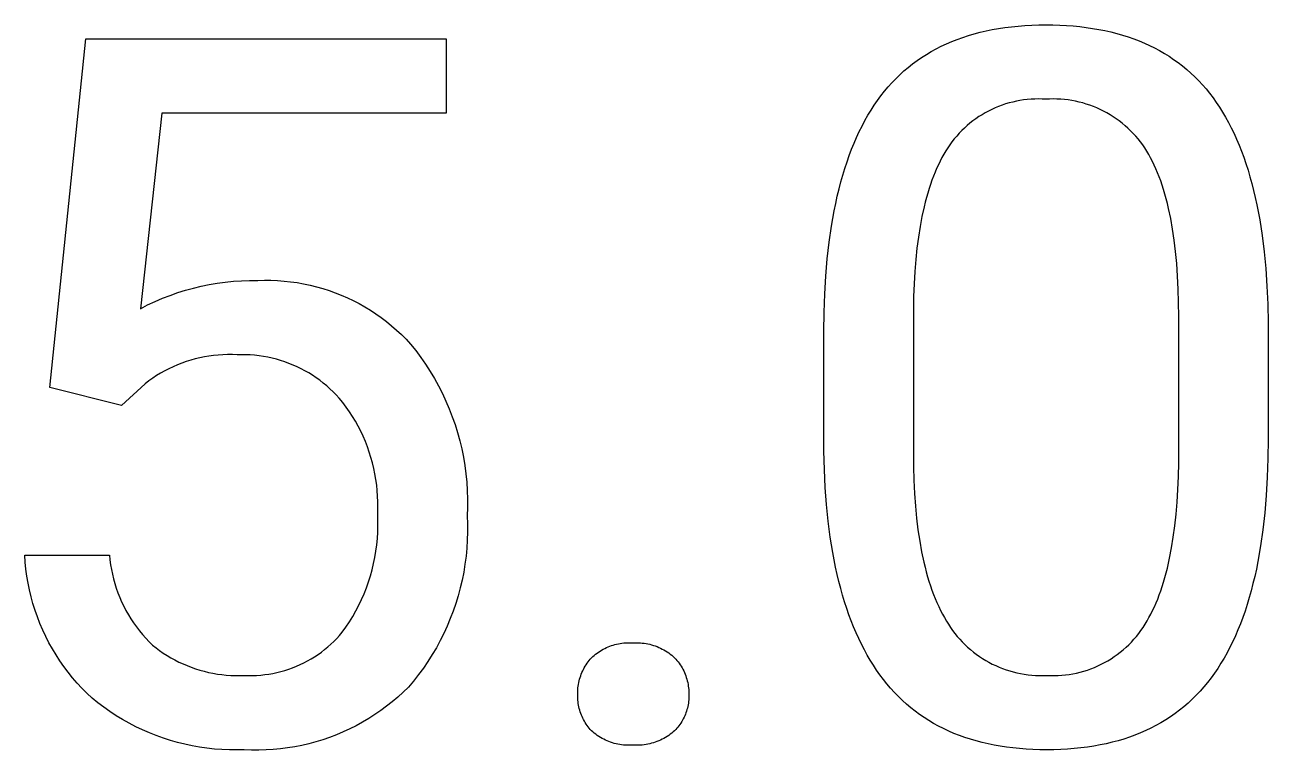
# Model space of a CAD drawing. Header units: millimetres. Extents: x 1422 to 6060, y -58 to 3182.
# Drawn here: x 5107.5 to 5162.6, y 145.7 to 177.9 of the extents above; entities that cross this region are included whole.
import ezdxf

# ---------------------------------------------------------------- set-up
doc = ezdxf.new("R2010")
doc.units = ezdxf.units.MM
doc.header["$MEASUREMENT"] = 0
doc.layers.add('Domyślny', color=7, linetype='Continuous', true_color=0x000000)

msp = doc.modelspace()

# ---------------------------------------------------------------- linework, layer by layer
at = {"layer": 'Domyślny'}
for p, q in [((5149.874, 177.574), (5150.142, 177.636)), ((5150.142, 177.636), (5150.415, 177.692)), ((5150.415, 177.692), (5150.693, 177.741)), ((5150.693, 177.741), (5150.976, 177.783)), ((5150.976, 177.783), (5151.265, 177.819)), ((5151.265, 177.819), (5151.559, 177.849)), ((5151.559, 177.849), (5151.858, 177.872)), ((5151.858, 177.872), (5152.162, 177.888)), ((5152.162, 177.888), (5152.472, 177.898)), ((5152.472, 177.898), (5152.787, 177.901)), ((5152.787, 177.901), (5153.099, 177.898)), ((5153.099, 177.898), (5153.406, 177.889)), ((5153.406, 177.889), (5153.708, 177.873)), ((5153.708, 177.873), (5154.005, 177.851)), ((5154.005, 177.851), (5154.297, 177.822)), ((5154.297, 177.822), (5154.583, 177.788)), ((5154.583, 177.788), (5154.864, 177.746)), ((5154.864, 177.746), (5155.14, 177.699)), ((5155.14, 177.699), (5155.411, 177.645)), ((5155.411, 177.645), (5155.676, 177.585)), ((5108.614, 161.819), (5110.202, 177.283)), ((5110.202, 177.283), (5126.194, 177.283)), ((5126.194, 177.283), (5126.194, 173.985)), ((5148.149, 176.955), (5148.38, 177.063)), ((5148.38, 177.063), (5148.616, 177.165)), ((5148.616, 177.165), (5148.857, 177.259)), ((5148.857, 177.259), (5149.103, 177.348)), ((5149.103, 177.348), (5149.355, 177.43)), ((5149.355, 177.43), (5149.612, 177.505)), ((5149.612, 177.505), (5149.874, 177.574)), ((5155.676, 177.585), (5155.937, 177.519)), ((5155.937, 177.519), (5156.192, 177.446)), ((5156.192, 177.446), (5156.442, 177.367)), ((5156.442, 177.367), (5156.686, 177.282)), ((5156.686, 177.282), (5156.926, 177.19)), ((5156.926, 177.19), (5157.161, 177.092)), ((5157.161, 177.092), (5157.39, 176.988)), ((5147.28, 176.457), (5147.489, 176.591)), ((5147.489, 176.591), (5147.704, 176.719)), ((5147.704, 176.719), (5147.924, 176.84)), ((5147.924, 176.84), (5148.149, 176.955)), ((5157.39, 176.988), (5157.614, 176.878)), ((5157.614, 176.878), (5157.833, 176.761)), ((5157.833, 176.761), (5158.046, 176.637)), ((5158.046, 176.637), (5158.255, 176.508)), ((5158.255, 176.508), (5158.458, 176.372)), ((5146.495, 175.855), (5146.683, 176.015)), ((5146.683, 176.015), (5146.877, 176.169)), ((5146.877, 176.169), (5147.076, 176.316)), ((5147.076, 176.316), (5147.28, 176.457)), ((5158.458, 176.372), (5158.656, 176.23)), ((5158.656, 176.23), (5158.849, 176.081)), ((5158.849, 176.081), (5159.037, 175.926)), ((5145.961, 175.334), (5146.134, 175.514)), ((5146.134, 175.514), (5146.312, 175.688)), ((5146.312, 175.688), (5146.495, 175.855)), ((5159.037, 175.926), (5159.219, 175.765)), ((5159.219, 175.765), (5159.396, 175.598)), ((5159.396, 175.598), (5159.569, 175.424)), ((5159.569, 175.424), (5159.736, 175.244)), ((5145.475, 174.754), (5145.632, 174.954)), ((5145.632, 174.954), (5145.794, 175.147)), ((5145.794, 175.147), (5145.961, 175.334)), ((5159.736, 175.244), (5159.897, 175.058)), ((5159.897, 175.058), (5160.054, 174.865)), ((5160.054, 174.865), (5160.205, 174.666)), ((5145.036, 174.115), (5145.178, 174.335)), ((5145.178, 174.335), (5145.324, 174.548)), ((5145.324, 174.548), (5145.475, 174.754)), ((5150.695, 174.281), (5150.543, 174.219)), ((5150.849, 174.339), (5150.695, 174.281)), ((5151.004, 174.391), (5150.849, 174.339)), ((5151.162, 174.438), (5151.004, 174.391)), ((5151.321, 174.479), (5151.162, 174.438)), ((5151.481, 174.515), (5151.321, 174.479)), ((5151.642, 174.545), (5151.481, 174.515)), ((5151.804, 174.57), (5151.642, 174.545)), ((5151.967, 174.59), (5151.804, 174.57)), ((5152.131, 174.604), (5151.967, 174.59)), ((5152.295, 174.612), (5152.131, 174.604)), ((5152.459, 174.614), (5152.295, 174.612)), ((5152.623, 174.612), (5152.459, 174.614)), ((5152.787, 174.603), (5152.623, 174.612)), ((5152.952, 174.612), (5152.787, 174.603)), ((5153.118, 174.614), (5152.952, 174.612)), ((5153.283, 174.612), (5153.118, 174.614)), ((5153.448, 174.604), (5153.283, 174.612)), ((5153.613, 174.59), (5153.448, 174.604)), ((5153.778, 174.57), (5153.613, 174.59)), ((5153.941, 174.545), (5153.778, 174.57)), ((5154.104, 174.515), (5153.941, 174.545)), ((5154.265, 174.478), (5154.104, 174.515)), ((5154.425, 174.437), (5154.265, 174.478)), ((5154.584, 174.39), (5154.425, 174.437)), ((5154.741, 174.338), (5154.584, 174.39)), ((5154.896, 174.28), (5154.741, 174.338)), ((5155.049, 174.217), (5154.896, 174.28)), ((5160.205, 174.666), (5160.352, 174.46)), ((5160.352, 174.46), (5160.494, 174.248)), ((5113.568, 173.985), (5112.624, 165.31)), ((5126.194, 173.985), (5113.568, 173.985)), ((5144.766, 173.654), (5144.899, 173.888)), ((5144.899, 173.888), (5145.036, 174.115)), ((5149.686, 173.738), (5149.553, 173.641)), ((5149.821, 173.83), (5149.686, 173.738)), ((5149.96, 173.917), (5149.821, 173.83)), ((5150.102, 174), (5149.96, 173.917)), ((5150.247, 174.078), (5150.102, 174)), ((5150.394, 174.151), (5150.247, 174.078)), ((5150.543, 174.219), (5150.394, 174.151)), ((5155.2, 174.149), (5155.049, 174.217)), ((5155.348, 174.076), (5155.2, 174.149)), ((5155.494, 173.998), (5155.348, 174.076)), ((5155.637, 173.915), (5155.494, 173.998)), ((5155.777, 173.827), (5155.637, 173.915)), ((5155.915, 173.734), (5155.777, 173.827)), ((5156.049, 173.637), (5155.915, 173.734)), ((5160.494, 174.248), (5160.631, 174.028)), ((5160.631, 174.028), (5160.764, 173.802)), ((5160.764, 173.802), (5160.893, 173.569)), ((5144.515, 173.166), (5144.638, 173.414)), ((5144.638, 173.414), (5144.766, 173.654)), ((5149.058, 173.21), (5148.944, 173.092)), ((5149.176, 173.324), (5149.058, 173.21)), ((5149.298, 173.434), (5149.176, 173.324)), ((5149.424, 173.54), (5149.298, 173.434)), ((5149.553, 173.641), (5149.424, 173.54)), ((5156.179, 173.535), (5156.049, 173.637)), ((5156.306, 173.429), (5156.179, 173.535)), ((5156.429, 173.319), (5156.306, 173.429)), ((5156.549, 173.205), (5156.429, 173.319)), ((5156.664, 173.086), (5156.549, 173.205)), ((5160.893, 173.569), (5161.016, 173.329)), ((5161.016, 173.329), (5161.136, 173.082)), ((5144.173, 172.381), (5144.283, 172.65)), ((5144.283, 172.65), (5144.396, 172.911)), ((5144.396, 172.911), (5144.515, 173.166)), ((5148.626, 172.716), (5148.529, 172.584)), ((5148.728, 172.845), (5148.626, 172.716)), ((5148.834, 172.971), (5148.728, 172.845)), ((5148.944, 173.092), (5148.834, 172.971)), ((5156.776, 172.964), (5156.664, 173.086)), ((5156.883, 172.838), (5156.776, 172.964)), ((5156.986, 172.708), (5156.883, 172.838)), ((5157.085, 172.575), (5156.986, 172.708)), ((5161.136, 173.082), (5161.251, 172.828)), ((5161.251, 172.828), (5161.361, 172.568)), ((5143.969, 171.823), (5144.069, 172.106)), ((5144.069, 172.106), (5144.173, 172.381)), ((5148.263, 172.164), (5148.179, 172.013)), ((5148.349, 172.31), (5148.263, 172.164)), ((5148.436, 172.448), (5148.349, 172.31)), ((5148.529, 172.584), (5148.436, 172.448)), ((5157.178, 172.439), (5157.085, 172.575)), ((5157.268, 172.3), (5157.178, 172.439)), ((5157.355, 172.153), (5157.268, 172.3)), ((5157.439, 172.001), (5157.355, 172.153)), ((5161.361, 172.568), (5161.467, 172.301)), ((5161.467, 172.301), (5161.568, 172.026)), ((5143.783, 171.238), (5143.873, 171.534)), ((5143.873, 171.534), (5143.969, 171.823)), ((5147.946, 171.533), (5147.873, 171.363)), ((5148.021, 171.698), (5147.946, 171.533)), ((5148.099, 171.858), (5148.021, 171.698)), ((5148.179, 172.013), (5148.099, 171.858)), ((5157.52, 171.844), (5157.439, 172.001)), ((5157.599, 171.681), (5157.52, 171.844)), ((5157.675, 171.514), (5157.599, 171.681)), ((5161.568, 172.026), (5161.665, 171.745)), ((5161.665, 171.745), (5161.757, 171.457)), ((5143.697, 170.935), (5143.783, 171.238)), ((5147.736, 171.009), (5147.671, 170.825)), ((5147.803, 171.188), (5147.736, 171.009)), ((5147.873, 171.363), (5147.803, 171.188)), ((5157.748, 171.34), (5157.675, 171.514)), ((5157.819, 171.162), (5157.748, 171.34)), ((5157.886, 170.978), (5157.819, 171.162)), ((5157.951, 170.788), (5157.886, 170.978)), ((5161.757, 171.457), (5161.845, 171.162)), ((5161.845, 171.162), (5161.928, 170.861)), ((5143.539, 170.308), (5143.615, 170.625)), ((5143.615, 170.625), (5143.697, 170.935)), ((5147.55, 170.442), (5147.493, 170.243)), ((5147.609, 170.636), (5147.55, 170.442)), ((5147.671, 170.825), (5147.609, 170.636)), ((5158.013, 170.594), (5157.951, 170.788)), ((5158.073, 170.394), (5158.013, 170.594)), ((5161.928, 170.861), (5162.007, 170.552)), ((5162.007, 170.552), (5162.081, 170.237)), ((5143.399, 169.653), (5143.467, 169.984)), ((5143.467, 169.984), (5143.539, 170.308)), ((5147.439, 170.04), (5147.387, 169.832)), ((5147.493, 170.243), (5147.439, 170.04)), ((5158.129, 170.189), (5158.073, 170.394)), ((5158.183, 169.978), (5158.129, 170.189)), ((5158.234, 169.762), (5158.183, 169.978)), ((5162.081, 170.237), (5162.15, 169.914)), ((5162.15, 169.914), (5162.276, 169.249)), ((5143.278, 168.97), (5143.399, 169.653)), ((5147.292, 169.401), (5147.208, 168.951)), ((5147.387, 169.832), (5147.292, 169.401)), ((5158.328, 169.314), (5158.234, 169.762)), ((5158.411, 168.845), (5158.328, 169.314)), ((5143.176, 168.26), (5143.278, 168.97)), ((5147.208, 168.951), (5147.134, 168.482)), ((5158.483, 168.354), (5158.411, 168.845)), ((5162.276, 169.249), (5162.384, 168.557)), ((5143.092, 167.522), (5143.176, 168.26)), ((5147.134, 168.482), (5147.07, 167.993)), ((5158.544, 167.842), (5158.483, 168.354)), ((5162.384, 168.557), (5162.473, 167.837)), ((5147.07, 167.993), (5147.017, 167.485)), ((5158.593, 167.309), (5158.544, 167.842)), ((5162.473, 167.837), (5162.544, 167.089)), ((5143.027, 166.756), (5143.092, 167.522)), ((5147.017, 167.485), (5146.975, 166.958)), ((5158.632, 166.754), (5158.593, 167.309)), ((5117.111, 166.551), (5117.471, 166.563)), ((5117.471, 166.563), (5117.832, 166.563)), ((5117.832, 166.563), (5118.124, 166.572)), ((5118.124, 166.572), (5118.415, 166.57)), ((5118.415, 166.57), (5118.707, 166.559)), ((5118.707, 166.559), (5118.998, 166.538)), ((5142.981, 165.963), (5143.027, 166.756)), ((5146.975, 166.958), (5146.944, 166.412)), ((5158.66, 166.178), (5158.632, 166.754)), ((5162.544, 167.089), (5162.598, 166.314)), ((5113.94, 165.901), (5114.281, 166.021)), ((5114.281, 166.021), (5114.625, 166.129)), ((5114.625, 166.129), (5114.973, 166.225)), ((5114.973, 166.225), (5115.324, 166.309)), ((5115.324, 166.309), (5115.678, 166.382)), ((5115.678, 166.382), (5116.034, 166.442)), ((5116.034, 166.442), (5116.391, 166.491)), ((5116.391, 166.491), (5116.75, 166.527)), ((5116.75, 166.527), (5117.111, 166.551)), ((5118.998, 166.538), (5119.288, 166.507)), ((5119.288, 166.507), (5119.576, 166.466)), ((5119.576, 166.466), (5119.864, 166.415)), ((5119.864, 166.415), (5120.149, 166.355)), ((5120.149, 166.355), (5120.432, 166.285)), ((5120.432, 166.285), (5120.713, 166.206)), ((5120.713, 166.206), (5120.991, 166.117)), ((5120.991, 166.117), (5121.265, 166.019)), ((5121.265, 166.019), (5121.536, 165.911)), ((5146.944, 166.412), (5146.922, 165.847)), ((5158.676, 165.581), (5158.66, 166.178)), ((5162.598, 166.314), (5162.633, 165.512)), ((5112.624, 165.31), (5112.945, 165.475)), ((5112.945, 165.475), (5113.272, 165.628)), ((5113.272, 165.628), (5113.604, 165.77)), ((5113.604, 165.77), (5113.94, 165.901)), ((5121.536, 165.911), (5121.804, 165.795)), ((5121.804, 165.795), (5122.067, 165.669)), ((5122.067, 165.669), (5122.326, 165.535)), ((5122.326, 165.535), (5122.58, 165.391)), ((5142.953, 165.141), (5142.981, 165.963)), ((5146.922, 165.847), (5146.912, 165.262)), ((5158.682, 164.962), (5158.676, 165.581)), ((5162.633, 165.512), (5162.65, 164.682)), ((5122.58, 165.391), (5122.829, 165.24)), ((5122.829, 165.24), (5123.073, 165.08)), ((5123.073, 165.08), (5123.311, 164.912)), ((5123.311, 164.912), (5123.543, 164.736)), ((5142.944, 164.292), (5142.953, 165.141)), ((5146.912, 165.262), (5146.912, 158.92)), ((5158.682, 158.469), (5158.682, 164.962)), ((5123.543, 164.736), (5123.77, 164.552)), ((5123.77, 164.552), (5123.99, 164.36)), ((5123.99, 164.36), (5124.203, 164.162)), ((5162.65, 164.682), (5162.65, 159.522)), ((5124.203, 164.162), (5124.41, 163.956)), ((5124.41, 163.956), (5124.609, 163.743)), ((5142.944, 158.984), (5142.944, 164.292)), ((5116.08, 163.255), (5115.873, 163.235)), ((5116.287, 163.269), (5116.08, 163.255)), ((5116.495, 163.274), (5116.287, 163.269)), ((5116.703, 163.273), (5116.495, 163.274)), ((5116.911, 163.265), (5116.703, 163.273)), ((5117.107, 163.27), (5116.911, 163.265)), ((5117.303, 163.267), (5117.107, 163.27)), ((5117.498, 163.259), (5117.303, 163.267)), ((5117.693, 163.243), (5117.498, 163.259)), ((5124.609, 163.743), (5124.842, 163.451)), ((5124.842, 163.451), (5125.065, 163.152)), ((5114.076, 162.736), (5113.889, 162.647)), ((5114.267, 162.819), (5114.076, 162.736)), ((5114.461, 162.895), (5114.267, 162.819)), ((5114.657, 162.964), (5114.461, 162.895)), ((5114.855, 163.027), (5114.657, 162.964)), ((5115.056, 163.083), (5114.855, 163.027)), ((5115.258, 163.131), (5115.056, 163.083)), ((5115.462, 163.173), (5115.258, 163.131)), ((5115.667, 163.208), (5115.462, 163.173)), ((5115.873, 163.235), (5115.667, 163.208)), ((5117.888, 163.222), (5117.693, 163.243)), ((5118.082, 163.193), (5117.888, 163.222)), ((5118.274, 163.158), (5118.082, 163.193)), ((5118.466, 163.116), (5118.274, 163.158)), ((5118.655, 163.068), (5118.466, 163.116)), ((5118.843, 163.014), (5118.655, 163.068)), ((5119.03, 162.953), (5118.843, 163.014)), ((5119.213, 162.885), (5119.03, 162.953)), ((5119.395, 162.812), (5119.213, 162.885)), ((5119.574, 162.733), (5119.395, 162.812)), ((5119.75, 162.647), (5119.574, 162.733)), ((5125.065, 163.152), (5125.277, 162.845)), ((5125.277, 162.845), (5125.479, 162.531)), ((5113.172, 162.226), (5113.002, 162.106)), ((5113.345, 162.34), (5113.172, 162.226)), ((5113.523, 162.449), (5113.345, 162.34)), ((5113.704, 162.551), (5113.523, 162.449)), ((5113.889, 162.647), (5113.704, 162.551)), ((5119.923, 162.555), (5119.75, 162.647)), ((5120.093, 162.458), (5119.923, 162.555)), ((5120.259, 162.355), (5120.093, 162.458)), ((5120.422, 162.246), (5120.259, 162.355)), ((5120.581, 162.132), (5120.422, 162.246)), ((5125.479, 162.531), (5125.67, 162.21)), ((5125.67, 162.21), (5125.85, 161.883)), ((5111.786, 161.01), (5108.614, 161.819)), ((5112.836, 161.98), (5111.786, 161.01)), ((5113.002, 162.106), (5112.836, 161.98)), ((5120.736, 162.013), (5120.581, 162.132)), ((5120.887, 161.888), (5120.736, 162.013)), ((5121.034, 161.758), (5120.887, 161.888)), ((5121.176, 161.624), (5121.034, 161.758)), ((5121.314, 161.484), (5121.176, 161.624)), ((5125.85, 161.883), (5126.019, 161.55)), ((5121.446, 161.34), (5121.314, 161.484)), ((5121.603, 161.145), (5121.446, 161.34)), ((5121.753, 160.945), (5121.603, 161.145)), ((5126.019, 161.55), (5126.177, 161.212)), ((5126.177, 161.212), (5126.323, 160.868)), ((5121.896, 160.74), (5121.753, 160.945)), ((5122.032, 160.53), (5121.896, 160.74)), ((5122.161, 160.316), (5122.032, 160.53)), ((5126.323, 160.868), (5126.458, 160.52)), ((5126.458, 160.52), (5126.58, 160.168)), ((5122.283, 160.097), (5122.161, 160.316)), ((5122.397, 159.875), (5122.283, 160.097)), ((5126.58, 160.168), (5126.691, 159.811)), ((5122.504, 159.649), (5122.397, 159.875)), ((5122.603, 159.419), (5122.504, 159.649)), ((5122.694, 159.186), (5122.603, 159.419)), ((5126.691, 159.811), (5126.79, 159.451)), ((5126.79, 159.451), (5126.876, 159.088)), ((5162.65, 159.522), (5162.641, 158.663)), ((5122.777, 158.95), (5122.694, 159.186)), ((5122.852, 158.711), (5122.777, 158.95)), ((5126.876, 159.088), (5126.95, 158.722)), ((5142.964, 158.172), (5142.944, 158.984)), ((5146.912, 158.92), (5146.918, 158.298)), ((5122.92, 158.471), (5122.852, 158.711)), ((5122.979, 158.227), (5122.92, 158.471)), ((5126.95, 158.722), (5127.012, 158.354)), ((5127.012, 158.354), (5127.061, 157.984)), ((5146.918, 158.298), (5146.935, 157.697)), ((5158.668, 157.868), (5158.682, 158.469)), ((5162.641, 158.663), (5162.613, 157.831)), ((5123.029, 157.983), (5122.979, 158.227)), ((5123.072, 157.736), (5123.029, 157.983)), ((5123.106, 157.488), (5123.072, 157.736)), ((5127.061, 157.984), (5127.098, 157.613)), ((5143.002, 157.385), (5142.964, 158.172)), ((5158.644, 157.288), (5158.668, 157.868)), ((5162.613, 157.831), (5162.566, 157.028)), ((5123.132, 157.239), (5123.106, 157.488)), ((5123.149, 156.99), (5123.132, 157.239)), ((5127.098, 157.613), (5127.122, 157.24)), ((5127.122, 157.24), (5127.133, 156.867)), ((5143.058, 156.624), (5143.002, 157.385)), ((5146.935, 157.697), (5146.964, 157.116)), ((5158.61, 156.728), (5158.644, 157.288)), ((5123.158, 156.74), (5123.149, 156.99)), ((5123.158, 156.49), (5123.158, 156.74)), ((5127.133, 156.867), (5127.132, 156.494)), ((5146.964, 157.116), (5147.004, 156.557)), ((5158.564, 156.189), (5158.61, 156.728)), ((5162.566, 157.028), (5162.501, 156.253)), ((5123.15, 156.24), (5123.158, 156.49)), ((5123.162, 155.959), (5123.15, 156.24)), ((5127.132, 156.494), (5127.119, 156.121)), ((5127.119, 156.121), (5127.133, 155.763)), ((5143.132, 155.889), (5143.058, 156.624)), ((5147.004, 156.557), (5147.055, 156.017)), ((5158.508, 155.67), (5158.564, 156.189)), ((5162.501, 156.253), (5162.418, 155.506)), ((5123.156, 155.396), (5123.164, 155.677)), ((5123.164, 155.677), (5123.162, 155.959)), ((5127.133, 155.763), (5127.135, 155.404)), ((5143.224, 155.179), (5143.132, 155.889)), ((5147.055, 156.017), (5147.118, 155.499)), ((5158.442, 155.172), (5158.508, 155.67)), ((5123.11, 154.835), (5123.138, 155.115)), ((5123.138, 155.115), (5123.156, 155.396)), ((5127.125, 155.046), (5127.103, 154.689)), ((5127.135, 155.404), (5127.125, 155.046)), ((5143.334, 154.495), (5143.224, 155.179)), ((5147.118, 155.499), (5147.193, 155.001)), ((5147.193, 155.001), (5147.279, 154.524)), ((5158.365, 154.694), (5158.442, 155.172)), ((5162.418, 155.506), (5162.315, 154.787)), ((5123.026, 154.279), (5123.073, 154.556)), ((5123.073, 154.556), (5123.11, 154.835)), ((5127.103, 154.689), (5127.069, 154.332)), ((5143.463, 153.837), (5143.334, 154.495)), ((5147.279, 154.524), (5147.377, 154.068)), ((5158.277, 154.236), (5158.365, 154.694)), ((5162.315, 154.787), (5162.194, 154.096)), ((5107.519, 154.069), (5107.499, 154.381)), ((5107.499, 154.381), (5111.252, 154.381)), ((5107.549, 153.758), (5107.519, 154.069)), ((5111.252, 154.381), (5111.273, 154.167)), ((5111.273, 154.167), (5111.301, 153.953)), ((5111.301, 153.953), (5111.337, 153.741)), ((5122.903, 153.729), (5122.969, 154.003)), ((5122.969, 154.003), (5123.026, 154.279)), ((5127.023, 153.977), (5126.965, 153.623)), ((5127.069, 154.332), (5127.023, 153.977)), ((5147.377, 154.068), (5147.43, 153.847)), ((5158.179, 153.799), (5158.277, 154.236)), ((5162.194, 154.096), (5162.127, 153.761)), ((5107.59, 153.448), (5107.549, 153.758)), ((5107.642, 153.139), (5107.59, 153.448)), ((5111.337, 153.741), (5111.381, 153.529)), ((5111.381, 153.529), (5111.431, 153.32)), ((5111.431, 153.32), (5111.489, 153.112)), ((5122.743, 153.19), (5122.828, 153.458)), ((5122.828, 153.458), (5122.903, 153.729)), ((5126.965, 153.623), (5126.895, 153.272)), ((5143.534, 153.517), (5143.463, 153.837)), ((5143.609, 153.204), (5143.534, 153.517)), ((5147.43, 153.847), (5147.486, 153.632)), ((5147.486, 153.632), (5147.544, 153.422)), ((5147.544, 153.422), (5147.606, 153.217)), ((5158.011, 153.182), (5158.07, 153.382)), ((5158.07, 153.382), (5158.125, 153.588)), ((5158.125, 153.588), (5158.179, 153.799)), ((5162.055, 153.433), (5161.978, 153.112)), ((5162.127, 153.761), (5162.055, 153.433)), ((5107.704, 152.833), (5107.642, 153.139)), ((5107.776, 152.528), (5107.704, 152.833)), ((5111.489, 153.112), (5111.554, 152.907)), ((5111.554, 152.907), (5111.626, 152.704)), ((5122.545, 152.663), (5122.648, 152.925)), ((5122.648, 152.925), (5122.743, 153.19)), ((5126.814, 152.923), (5126.72, 152.577)), ((5126.895, 153.272), (5126.814, 152.923)), ((5143.689, 152.897), (5143.609, 153.204)), ((5143.774, 152.597), (5143.689, 152.897)), ((5147.606, 153.217), (5147.671, 153.017)), ((5147.671, 153.017), (5147.738, 152.823)), ((5147.738, 152.823), (5147.808, 152.633)), ((5157.82, 152.61), (5157.886, 152.796)), ((5157.886, 152.796), (5157.95, 152.986)), ((5157.95, 152.986), (5158.011, 153.182)), ((5161.897, 152.798), (5161.811, 152.491)), ((5161.978, 153.112), (5161.897, 152.798)), ((5107.859, 152.227), (5107.776, 152.528)), ((5107.952, 151.928), (5107.859, 152.227)), ((5111.626, 152.704), (5111.705, 152.503)), ((5111.705, 152.503), (5111.792, 152.306)), ((5111.792, 152.306), (5111.884, 152.111)), ((5122.311, 152.152), (5122.432, 152.405)), ((5122.432, 152.405), (5122.545, 152.663)), ((5126.616, 152.235), (5126.5, 151.896)), ((5126.72, 152.577), (5126.616, 152.235)), ((5143.863, 152.303), (5143.774, 152.597)), ((5143.956, 152.015), (5143.863, 152.303)), ((5147.808, 152.633), (5147.882, 152.449)), ((5147.882, 152.449), (5147.958, 152.27)), ((5147.958, 152.27), (5148.036, 152.096)), ((5157.604, 152.085), (5157.679, 152.255)), ((5157.679, 152.255), (5157.75, 152.43)), ((5157.75, 152.43), (5157.82, 152.61)), ((5161.811, 152.491), (5161.72, 152.191)), ((5108.056, 151.633), (5107.952, 151.928)), ((5111.884, 152.111), (5111.984, 151.92)), ((5111.984, 151.92), (5112.09, 151.732)), ((5112.09, 151.732), (5112.203, 151.549)), ((5122.042, 151.657), (5122.18, 151.902)), ((5122.18, 151.902), (5122.311, 152.152)), ((5126.5, 151.896), (5126.372, 151.561)), ((5144.054, 151.734), (5143.956, 152.015)), ((5144.157, 151.459), (5144.054, 151.734)), ((5148.036, 152.096), (5148.118, 151.927)), ((5148.118, 151.927), (5148.203, 151.763)), ((5148.203, 151.763), (5148.29, 151.605)), ((5157.365, 151.606), (5157.447, 151.76)), ((5157.447, 151.76), (5157.527, 151.92)), ((5157.527, 151.92), (5157.604, 152.085)), ((5161.625, 151.898), (5161.525, 151.612)), ((5161.72, 152.191), (5161.625, 151.898)), ((5108.169, 151.342), (5108.056, 151.633)), ((5108.292, 151.054), (5108.169, 151.342)), ((5112.203, 151.549), (5112.322, 151.369)), ((5112.322, 151.369), (5112.447, 151.193)), ((5112.447, 151.193), (5112.578, 151.022)), ((5121.575, 150.954), (5121.739, 151.183)), ((5121.739, 151.183), (5121.894, 151.418)), ((5121.894, 151.418), (5122.042, 151.657)), ((5126.233, 151.231), (5126.084, 150.905)), ((5126.372, 151.561), (5126.233, 151.231)), ((5144.264, 151.191), (5144.157, 151.459)), ((5144.376, 150.929), (5144.264, 151.191)), ((5148.29, 151.605), (5148.381, 151.452)), ((5148.381, 151.452), (5148.467, 151.309)), ((5148.467, 151.309), (5148.558, 151.17)), ((5148.558, 151.17), (5148.653, 151.034)), ((5157.007, 151.034), (5157.102, 151.171)), ((5157.102, 151.171), (5157.192, 151.312)), ((5157.192, 151.312), (5157.28, 151.456)), ((5157.28, 151.456), (5157.365, 151.606)), ((5161.42, 151.334), (5161.311, 151.062)), ((5161.525, 151.612), (5161.42, 151.334)), ((5108.425, 150.771), (5108.292, 151.054)), ((5108.568, 150.493), (5108.425, 150.771)), ((5112.578, 151.022), (5112.715, 150.856)), ((5112.715, 150.856), (5112.858, 150.695)), ((5112.858, 150.695), (5113.007, 150.538)), ((5121.205, 150.552), (5121.333, 150.682)), ((5121.333, 150.682), (5121.456, 150.816)), ((5121.456, 150.816), (5121.575, 150.954)), ((5125.923, 150.585), (5125.752, 150.271)), ((5126.084, 150.905), (5125.923, 150.585)), ((5144.492, 150.673), (5144.376, 150.929)), ((5144.613, 150.424), (5144.492, 150.673)), ((5148.653, 151.034), (5148.753, 150.901)), ((5148.753, 150.901), (5148.858, 150.772)), ((5148.858, 150.772), (5148.967, 150.647)), ((5148.967, 150.647), (5149.08, 150.525)), ((5156.583, 150.521), (5156.696, 150.644)), ((5156.696, 150.644), (5156.804, 150.77)), ((5156.804, 150.77), (5156.908, 150.901)), ((5156.908, 150.901), (5157.007, 151.034)), ((5161.197, 150.797), (5161.079, 150.539)), ((5161.311, 151.062), (5161.197, 150.797)), ((5108.72, 150.219), (5108.568, 150.493)), ((5108.881, 149.951), (5108.72, 150.219)), ((5113.007, 150.538), (5113.16, 150.387)), ((5113.16, 150.387), (5113.317, 150.263)), ((5113.317, 150.263), (5113.477, 150.145)), ((5113.477, 150.145), (5113.641, 150.032)), ((5113.641, 150.032), (5113.809, 149.924)), ((5120.503, 149.974), (5120.651, 150.08)), ((5120.651, 150.08), (5120.795, 150.191)), ((5120.795, 150.191), (5120.936, 150.307)), ((5120.936, 150.307), (5121.073, 150.427)), ((5121.073, 150.427), (5121.205, 150.552)), ((5125.752, 150.271), (5125.57, 149.962)), ((5132.816, 149.982), (5132.88, 150.03)), ((5132.88, 150.03), (5132.946, 150.077)), ((5132.946, 150.077), (5133.013, 150.121)), ((5133.013, 150.121), (5133.081, 150.163)), ((5133.081, 150.163), (5133.151, 150.202)), ((5133.151, 150.202), (5133.222, 150.239)), ((5133.222, 150.239), (5133.295, 150.274)), ((5133.295, 150.274), (5133.368, 150.306)), ((5133.368, 150.306), (5133.443, 150.336)), ((5133.443, 150.336), (5133.518, 150.363)), ((5133.518, 150.363), (5133.595, 150.388)), ((5133.595, 150.388), (5133.672, 150.41)), ((5133.672, 150.41), (5133.75, 150.429)), ((5133.75, 150.429), (5133.828, 150.446)), ((5133.828, 150.446), (5133.907, 150.46)), ((5133.907, 150.46), (5133.987, 150.472)), ((5133.987, 150.472), (5134.066, 150.481)), ((5134.066, 150.481), (5134.147, 150.487)), ((5134.147, 150.487), (5134.227, 150.49)), ((5134.227, 150.49), (5134.307, 150.491)), ((5134.307, 150.491), (5134.387, 150.489)), ((5134.387, 150.489), (5134.467, 150.484)), ((5134.467, 150.484), (5134.552, 150.488)), ((5134.552, 150.488), (5134.636, 150.49)), ((5134.636, 150.49), (5134.72, 150.489)), ((5134.72, 150.489), (5134.805, 150.485)), ((5134.805, 150.485), (5134.889, 150.478)), ((5134.889, 150.478), (5134.973, 150.468)), ((5134.973, 150.468), (5135.056, 150.455)), ((5135.056, 150.455), (5135.139, 150.439)), ((5135.139, 150.439), (5135.221, 150.421)), ((5135.221, 150.421), (5135.303, 150.399)), ((5135.303, 150.399), (5135.384, 150.375)), ((5135.384, 150.375), (5135.464, 150.348)), ((5135.464, 150.348), (5135.543, 150.318)), ((5135.543, 150.318), (5135.62, 150.286)), ((5135.62, 150.286), (5135.697, 150.251)), ((5135.697, 150.251), (5135.773, 150.213)), ((5135.773, 150.213), (5135.847, 150.173)), ((5135.847, 150.173), (5135.92, 150.13)), ((5135.92, 150.13), (5135.991, 150.085)), ((5135.991, 150.085), (5136.06, 150.037)), ((5136.06, 150.037), (5136.128, 149.987)), ((5144.738, 150.181), (5144.613, 150.424)), ((5144.868, 149.945), (5144.738, 150.181)), ((5149.08, 150.525), (5149.198, 150.407)), ((5149.198, 150.407), (5149.319, 150.293)), ((5149.319, 150.293), (5149.444, 150.184)), ((5149.444, 150.184), (5149.573, 150.079)), ((5149.573, 150.079), (5149.705, 149.978)), ((5155.959, 149.971), (5156.091, 150.072)), ((5156.091, 150.072), (5156.22, 150.178)), ((5156.22, 150.178), (5156.345, 150.288)), ((5156.345, 150.288), (5156.466, 150.403)), ((5156.466, 150.403), (5156.583, 150.521)), ((5160.828, 150.044), (5160.695, 149.807)), ((5160.955, 150.288), (5160.828, 150.044)), ((5161.079, 150.539), (5160.955, 150.288)), ((5109.051, 149.689), (5108.881, 149.951)), ((5109.23, 149.432), (5109.051, 149.689)), ((5113.809, 149.924), (5113.981, 149.822)), ((5113.981, 149.822), (5114.155, 149.726)), ((5114.155, 149.726), (5114.333, 149.636)), ((5114.333, 149.636), (5114.514, 149.552)), ((5114.514, 149.552), (5114.697, 149.474)), ((5114.697, 149.474), (5114.883, 149.402)), ((5119.546, 149.45), (5119.712, 149.524)), ((5119.712, 149.524), (5119.876, 149.603)), ((5119.876, 149.603), (5120.038, 149.688)), ((5120.038, 149.688), (5120.196, 149.778)), ((5120.196, 149.778), (5120.351, 149.873)), ((5120.351, 149.873), (5120.503, 149.974)), ((5125.379, 149.659), (5125.177, 149.363)), ((5125.57, 149.962), (5125.379, 149.659)), ((5132.354, 149.447), (5132.396, 149.513)), ((5132.396, 149.513), (5132.439, 149.578)), ((5132.439, 149.578), (5132.485, 149.642)), ((5132.485, 149.642), (5132.533, 149.704)), ((5132.533, 149.704), (5132.583, 149.765)), ((5132.583, 149.765), (5132.635, 149.823)), ((5132.635, 149.823), (5132.693, 149.878)), ((5132.693, 149.878), (5132.754, 149.931)), ((5132.754, 149.931), (5132.816, 149.982)), ((5136.128, 149.987), (5136.194, 149.935)), ((5136.194, 149.935), (5136.259, 149.88)), ((5136.259, 149.88), (5136.321, 149.823)), ((5136.321, 149.823), (5136.374, 149.765)), ((5136.374, 149.765), (5136.426, 149.706)), ((5136.426, 149.706), (5136.475, 149.644)), ((5136.475, 149.644), (5136.522, 149.581)), ((5136.522, 149.581), (5136.567, 149.516)), ((5136.567, 149.516), (5136.61, 149.45)), ((5145.002, 149.715), (5144.868, 149.945)), ((5145.141, 149.491), (5145.002, 149.715)), ((5145.284, 149.274), (5145.141, 149.491)), ((5149.705, 149.978), (5149.841, 149.882)), ((5149.841, 149.882), (5149.98, 149.79)), ((5149.98, 149.79), (5150.122, 149.704)), ((5150.122, 149.704), (5150.267, 149.622)), ((5150.267, 149.622), (5150.414, 149.545)), ((5150.414, 149.545), (5150.564, 149.474)), ((5150.564, 149.474), (5150.717, 149.407)), ((5154.946, 149.398), (5155.099, 149.465)), ((5155.099, 149.465), (5155.25, 149.536)), ((5155.25, 149.536), (5155.397, 149.613)), ((5155.397, 149.613), (5155.542, 149.695)), ((5155.542, 149.695), (5155.684, 149.782)), ((5155.684, 149.782), (5155.823, 149.874)), ((5155.823, 149.874), (5155.959, 149.971)), ((5160.558, 149.578), (5160.416, 149.355)), ((5160.695, 149.807), (5160.558, 149.578)), ((5109.418, 149.182), (5109.23, 149.432)), ((5109.614, 148.939), (5109.418, 149.182)), ((5109.819, 148.702), (5109.614, 148.939)), ((5114.883, 149.402), (5115.072, 149.336)), ((5115.072, 149.336), (5115.262, 149.276)), ((5115.262, 149.276), (5115.454, 149.223)), ((5115.454, 149.223), (5115.648, 149.177)), ((5115.648, 149.177), (5115.844, 149.137)), ((5115.844, 149.137), (5116.04, 149.103)), ((5116.04, 149.103), (5116.238, 149.076)), ((5116.238, 149.076), (5116.436, 149.056)), ((5116.436, 149.056), (5116.635, 149.042)), ((5116.635, 149.042), (5116.834, 149.035)), ((5116.834, 149.035), (5117.034, 149.035)), ((5117.034, 149.035), (5117.233, 149.041)), ((5117.233, 149.041), (5117.415, 149.035)), ((5117.415, 149.035), (5117.597, 149.036)), ((5117.597, 149.036), (5117.779, 149.043)), ((5117.779, 149.043), (5117.961, 149.056)), ((5117.961, 149.056), (5118.142, 149.076)), ((5118.142, 149.076), (5118.323, 149.101)), ((5118.323, 149.101), (5118.502, 149.133)), ((5118.502, 149.133), (5118.68, 149.171)), ((5118.68, 149.171), (5118.857, 149.215)), ((5118.857, 149.215), (5119.032, 149.265)), ((5119.032, 149.265), (5119.205, 149.321)), ((5119.205, 149.321), (5119.377, 149.383)), ((5119.377, 149.383), (5119.546, 149.45)), ((5124.965, 149.075), (5124.743, 148.793)), ((5125.177, 149.363), (5124.965, 149.075)), ((5132.108, 148.872), (5132.13, 148.947)), ((5132.13, 148.947), (5132.155, 149.022)), ((5132.155, 149.022), (5132.182, 149.095)), ((5132.182, 149.095), (5132.212, 149.168)), ((5132.212, 149.168), (5132.244, 149.239)), ((5132.244, 149.239), (5132.278, 149.31)), ((5132.278, 149.31), (5132.315, 149.379)), ((5132.315, 149.379), (5132.354, 149.447)), ((5136.61, 149.45), (5136.65, 149.382)), ((5136.65, 149.382), (5136.688, 149.313)), ((5136.688, 149.313), (5136.724, 149.243)), ((5136.724, 149.243), (5136.757, 149.171)), ((5136.757, 149.171), (5136.788, 149.099)), ((5136.788, 149.099), (5136.816, 149.025)), ((5136.816, 149.025), (5136.841, 148.951)), ((5136.841, 148.951), (5136.864, 148.875)), ((5145.432, 149.063), (5145.284, 149.274)), ((5145.584, 148.859), (5145.432, 149.063)), ((5150.717, 149.407), (5150.871, 149.346)), ((5150.871, 149.346), (5151.028, 149.29)), ((5151.028, 149.29), (5151.186, 149.24)), ((5151.186, 149.24), (5151.346, 149.194)), ((5151.346, 149.194), (5151.508, 149.155)), ((5151.508, 149.155), (5151.671, 149.121)), ((5151.671, 149.121), (5151.834, 149.093)), ((5151.834, 149.093), (5151.999, 149.07)), ((5151.999, 149.07), (5152.164, 149.053)), ((5152.164, 149.053), (5152.33, 149.041)), ((5152.33, 149.041), (5152.497, 149.035)), ((5152.497, 149.035), (5152.663, 149.035)), ((5152.663, 149.035), (5152.829, 149.041)), ((5152.829, 149.041), (5152.995, 149.034)), ((5152.995, 149.034), (5153.162, 149.033)), ((5153.162, 149.033), (5153.329, 149.037)), ((5153.329, 149.037), (5153.495, 149.048)), ((5153.495, 149.048), (5153.661, 149.064)), ((5153.661, 149.064), (5153.826, 149.086)), ((5153.826, 149.086), (5153.99, 149.114)), ((5153.99, 149.114), (5154.153, 149.147)), ((5154.153, 149.147), (5154.315, 149.186)), ((5154.315, 149.186), (5154.476, 149.231)), ((5154.476, 149.231), (5154.634, 149.281)), ((5154.634, 149.281), (5154.791, 149.337)), ((5154.791, 149.337), (5154.946, 149.398)), ((5160.118, 148.93), (5159.962, 148.728)), ((5160.27, 149.139), (5160.118, 148.93)), ((5160.416, 149.355), (5160.27, 149.139)), ((5110.031, 148.472), (5109.819, 148.702)), ((5110.251, 148.25), (5110.031, 148.472)), ((5124.513, 148.519), (5124.282, 148.295)), ((5124.743, 148.793), (5124.513, 148.519)), ((5132.025, 148.331), (5132.029, 148.409)), ((5132.029, 148.409), (5132.035, 148.487)), ((5132.035, 148.487), (5132.045, 148.565)), ((5132.045, 148.565), (5132.057, 148.643)), ((5132.057, 148.643), (5132.071, 148.72)), ((5132.071, 148.72), (5132.088, 148.796)), ((5132.088, 148.796), (5132.108, 148.872)), ((5136.864, 148.875), (5136.885, 148.799)), ((5136.885, 148.799), (5136.903, 148.722)), ((5136.903, 148.722), (5136.918, 148.645)), ((5136.918, 148.645), (5136.93, 148.567)), ((5136.93, 148.567), (5136.94, 148.489)), ((5136.94, 148.489), (5136.947, 148.411)), ((5136.947, 148.411), (5136.952, 148.332)), ((5145.742, 148.661), (5145.584, 148.859)), ((5145.905, 148.47), (5145.742, 148.661)), ((5146.073, 148.285), (5145.905, 148.47)), ((5159.8, 148.532), (5159.633, 148.343)), ((5159.962, 148.728), (5159.8, 148.532)), ((5110.479, 148.036), (5110.251, 148.25)), ((5110.737, 147.827), (5110.479, 148.036)), ((5111.001, 147.627), (5110.737, 147.827)), ((5123.799, 147.872), (5123.547, 147.673)), ((5124.044, 148.08), (5123.799, 147.872)), ((5124.282, 148.295), (5124.044, 148.08)), ((5132.023, 148.253), (5132.025, 148.331)), ((5132.024, 148.174), (5132.023, 148.253)), ((5132.023, 148.098), (5132.024, 148.174)), ((5132.025, 148.023), (5132.023, 148.098)), ((5132.03, 147.947), (5132.025, 148.023)), ((5132.037, 147.871), (5132.03, 147.947)), ((5132.046, 147.796), (5132.037, 147.871)), ((5136.931, 147.81), (5136.92, 147.738)), ((5136.94, 147.882), (5136.931, 147.81)), ((5136.947, 147.955), (5136.94, 147.882)), ((5136.951, 148.028), (5136.947, 147.955)), ((5136.953, 148.101), (5136.951, 148.028)), ((5136.952, 148.332), (5136.953, 148.253)), ((5136.953, 148.253), (5136.952, 148.174)), ((5136.952, 148.174), (5136.953, 148.101)), ((5146.246, 148.107), (5146.073, 148.285)), ((5146.424, 147.935), (5146.246, 148.107)), ((5146.607, 147.769), (5146.424, 147.935)), ((5159.1, 147.815), (5158.912, 147.653)), ((5159.283, 147.985), (5159.1, 147.815)), ((5159.46, 148.16), (5159.283, 147.985)), ((5159.633, 148.343), (5159.46, 148.16)), ((5111.273, 147.436), (5111.001, 147.627)), ((5111.55, 147.255), (5111.273, 147.436)), ((5111.834, 147.083), (5111.55, 147.255)), ((5123.024, 147.301), (5122.753, 147.129)), ((5123.289, 147.483), (5123.024, 147.301)), ((5123.547, 147.673), (5123.289, 147.483)), ((5132.058, 147.721), (5132.046, 147.796)), ((5132.073, 147.647), (5132.058, 147.721)), ((5132.09, 147.573), (5132.073, 147.647)), ((5132.11, 147.5), (5132.09, 147.573)), ((5132.133, 147.427), (5132.11, 147.5)), ((5132.157, 147.356), (5132.133, 147.427)), ((5132.185, 147.285), (5132.157, 147.356)), ((5132.214, 147.215), (5132.185, 147.285)), ((5136.8, 147.316), (5136.771, 147.249)), ((5136.825, 147.385), (5136.8, 147.316)), ((5136.849, 147.454), (5136.825, 147.385)), ((5136.87, 147.524), (5136.849, 147.454)), ((5136.889, 147.595), (5136.87, 147.524)), ((5136.905, 147.666), (5136.889, 147.595)), ((5136.92, 147.738), (5136.905, 147.666)), ((5146.795, 147.61), (5146.607, 147.769)), ((5146.988, 147.458), (5146.795, 147.61)), ((5147.186, 147.312), (5146.988, 147.458)), ((5147.389, 147.173), (5147.186, 147.312)), ((5158.52, 147.348), (5158.316, 147.205)), ((5158.719, 147.497), (5158.52, 147.348)), ((5158.912, 147.653), (5158.719, 147.497)), ((5112.123, 146.92), (5111.834, 147.083)), ((5112.417, 146.767), (5112.123, 146.92)), ((5112.717, 146.624), (5112.417, 146.767)), ((5122.195, 146.811), (5121.908, 146.667)), ((5122.477, 146.965), (5122.195, 146.811)), ((5122.753, 147.129), (5122.477, 146.965)), ((5132.246, 147.146), (5132.214, 147.215)), ((5132.281, 147.079), (5132.246, 147.146)), ((5132.317, 147.012), (5132.281, 147.079)), ((5132.356, 146.947), (5132.317, 147.012)), ((5132.397, 146.883), (5132.356, 146.947)), ((5132.441, 146.821), (5132.397, 146.883)), ((5132.486, 146.76), (5132.441, 146.821)), ((5132.534, 146.701), (5132.486, 146.76)), ((5132.583, 146.644), (5132.534, 146.701)), ((5136.468, 146.751), (5136.421, 146.695)), ((5136.513, 146.808), (5136.468, 146.751)), ((5136.556, 146.867), (5136.513, 146.808)), ((5136.597, 146.928), (5136.556, 146.867)), ((5136.636, 146.99), (5136.597, 146.928)), ((5136.673, 147.053), (5136.636, 146.99)), ((5136.708, 147.117), (5136.673, 147.053)), ((5136.741, 147.182), (5136.708, 147.117)), ((5136.771, 147.249), (5136.741, 147.182)), ((5147.598, 147.04), (5147.389, 147.173)), ((5147.811, 146.913), (5147.598, 147.04)), ((5148.03, 146.793), (5147.811, 146.913)), ((5148.253, 146.68), (5148.03, 146.793)), ((5157.674, 146.817), (5157.449, 146.701)), ((5157.893, 146.94), (5157.674, 146.817)), ((5158.107, 147.069), (5157.893, 146.94)), ((5158.316, 147.205), (5158.107, 147.069)), ((5113.021, 146.492), (5112.717, 146.624)), ((5113.329, 146.369), (5113.021, 146.492)), ((5113.642, 146.258), (5113.329, 146.369)), ((5113.957, 146.156), (5113.642, 146.258)), ((5114.276, 146.065), (5113.957, 146.156)), ((5120.717, 146.19), (5120.41, 146.096)), ((5121.02, 146.294), (5120.717, 146.19)), ((5121.32, 146.408), (5121.02, 146.294)), ((5121.616, 146.533), (5121.32, 146.408)), ((5121.908, 146.667), (5121.616, 146.533)), ((5132.635, 146.588), (5132.583, 146.644)), ((5132.697, 146.532), (5132.635, 146.588)), ((5132.76, 146.479), (5132.697, 146.532)), ((5132.826, 146.428), (5132.76, 146.479)), ((5132.893, 146.379), (5132.826, 146.428)), ((5132.962, 146.332), (5132.893, 146.379)), ((5133.033, 146.288), (5132.962, 146.332)), ((5133.105, 146.247), (5133.033, 146.288)), ((5133.178, 146.207), (5133.105, 146.247)), ((5133.253, 146.171), (5133.178, 146.207)), ((5133.329, 146.137), (5133.253, 146.171)), ((5135.693, 146.172), (5135.617, 146.138)), ((5135.769, 146.209), (5135.693, 146.172)), ((5135.843, 146.248), (5135.769, 146.209)), ((5135.916, 146.289), (5135.843, 146.248)), ((5135.988, 146.333), (5135.916, 146.289)), ((5136.058, 146.38), (5135.988, 146.333)), ((5136.126, 146.428), (5136.058, 146.38)), ((5136.193, 146.479), (5136.126, 146.428)), ((5136.258, 146.533), (5136.193, 146.479)), ((5136.321, 146.588), (5136.258, 146.533)), ((5136.372, 146.641), (5136.321, 146.588)), ((5136.421, 146.695), (5136.372, 146.641)), ((5148.482, 146.573), (5148.253, 146.68)), ((5148.715, 146.472), (5148.482, 146.573)), ((5148.954, 146.378), (5148.715, 146.472)), ((5149.198, 146.29), (5148.954, 146.378)), ((5149.447, 146.209), (5149.198, 146.29)), ((5149.701, 146.135), (5149.447, 146.209)), ((5156.247, 146.22), (5155.991, 146.144)), ((5156.498, 146.303), (5156.247, 146.22)), ((5156.744, 146.393), (5156.498, 146.303)), ((5156.984, 146.489), (5156.744, 146.393)), ((5157.219, 146.592), (5156.984, 146.489)), ((5157.449, 146.701), (5157.219, 146.592)), ((5114.598, 145.986), (5114.276, 146.065)), ((5114.923, 145.917), (5114.598, 145.986)), ((5115.25, 145.858), (5114.923, 145.917)), ((5115.578, 145.811), (5115.25, 145.858)), ((5115.908, 145.775), (5115.578, 145.811)), ((5116.238, 145.75), (5115.908, 145.775)), ((5116.57, 145.737), (5116.238, 145.75)), ((5116.902, 145.734), (5116.57, 145.737)), ((5117.233, 145.742), (5116.902, 145.734)), ((5117.554, 145.729), (5117.233, 145.742)), ((5117.875, 145.727), (5117.554, 145.729)), ((5118.196, 145.735), (5117.875, 145.727)), ((5118.517, 145.754), (5118.196, 145.735)), ((5118.836, 145.784), (5118.517, 145.754)), ((5119.155, 145.825), (5118.836, 145.784)), ((5119.472, 145.877), (5119.155, 145.825)), ((5119.787, 145.939), (5119.472, 145.877)), ((5120.099, 146.012), (5119.787, 145.939)), ((5120.41, 146.096), (5120.099, 146.012)), ((5133.406, 146.105), (5133.329, 146.137)), ((5133.484, 146.076), (5133.406, 146.105)), ((5133.563, 146.05), (5133.484, 146.076)), ((5133.643, 146.027), (5133.563, 146.05)), ((5133.724, 146.007), (5133.643, 146.027)), ((5133.805, 145.989), (5133.724, 146.007)), ((5133.887, 145.974), (5133.805, 145.989)), ((5133.969, 145.962), (5133.887, 145.974)), ((5134.052, 145.952), (5133.969, 145.962)), ((5134.135, 145.946), (5134.052, 145.952)), ((5134.218, 145.942), (5134.135, 145.946)), ((5134.301, 145.941), (5134.218, 145.942)), ((5134.384, 145.944), (5134.301, 145.941)), ((5134.467, 145.949), (5134.384, 145.944)), ((5134.551, 145.944), (5134.467, 145.949)), ((5134.635, 145.942), (5134.551, 145.944)), ((5134.719, 145.943), (5134.635, 145.942)), ((5134.803, 145.947), (5134.719, 145.943)), ((5134.887, 145.954), (5134.803, 145.947)), ((5134.97, 145.963), (5134.887, 145.954)), ((5135.053, 145.975), (5134.97, 145.963)), ((5135.136, 145.991), (5135.053, 145.975)), ((5135.218, 146.008), (5135.136, 145.991)), ((5135.299, 146.029), (5135.218, 146.008)), ((5135.38, 146.052), (5135.299, 146.029)), ((5135.46, 146.078), (5135.38, 146.052)), ((5135.539, 146.107), (5135.46, 146.078)), ((5135.617, 146.138), (5135.539, 146.107)), ((5149.96, 146.067), (5149.701, 146.135)), ((5150.224, 146.005), (5149.96, 146.067)), ((5150.493, 145.95), (5150.224, 146.005)), ((5150.767, 145.901), (5150.493, 145.95)), ((5151.047, 145.859), (5150.767, 145.901)), ((5151.331, 145.823), (5151.047, 145.859)), ((5151.621, 145.794), (5151.331, 145.823)), ((5151.915, 145.772), (5151.621, 145.794)), ((5152.215, 145.755), (5151.915, 145.772)), ((5152.519, 145.746), (5152.215, 145.755)), ((5152.829, 145.742), (5152.519, 145.746)), ((5153.143, 145.746), (5152.829, 145.742)), ((5153.451, 145.756), (5153.143, 145.746)), ((5153.754, 145.772), (5153.451, 145.756)), ((5154.052, 145.795), (5153.754, 145.772)), ((5154.345, 145.825), (5154.052, 145.795)), ((5154.632, 145.862), (5154.345, 145.825)), ((5154.915, 145.905), (5154.632, 145.862)), ((5155.192, 145.955), (5154.915, 145.905)), ((5155.463, 146.011), (5155.192, 145.955)), ((5155.73, 146.074), (5155.463, 146.011)), ((5155.991, 146.144), (5155.73, 146.074))]:
    msp.add_line(p, q, dxfattribs=at)

doc.saveas('drawing.dxf')
